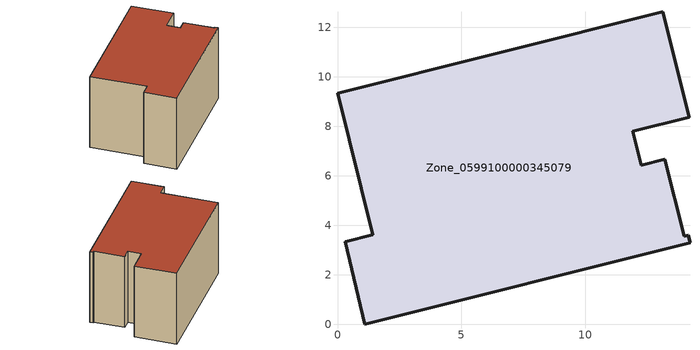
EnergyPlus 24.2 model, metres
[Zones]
Zone_0599100000345079
 floor ground (C_G): 13.22,6.67 14,3.57 14.16,3.61 14.24,3.3 1.09,0 0.32,3.34 1.43,3.62 0,9.33 13.14,12.64 14.21,8.38 11.92,7.81 12.27,6.43 z0
 wall outside (C_F): 1.43,3.62 0.32,3.34 1.09,0 14.24,3.3 14.16,3.61 14,3.57 13.22,6.67 12.27,6.43 11.92,7.81 14.21,8.38 13.14,12.64 0,9.33 1.43,3.62 z0:8.23
 roof outside (C_R): 13.14,12.64 0,9.33 1.43,3.62 0.32,3.34 1.09,0 14.24,3.3 14.16,3.61 14,3.57 13.22,6.67 12.27,6.43 11.92,7.81 14.21,8.38 z8.23
[BUILDING]
Pand.0599100000345079: North Axis=0; Terrain=City; Loads Convergence Tolerance Value=0.04; Temperature Convergence Tolerance Value=0.4; Solar Distribution=FullExterior; Maximum Number of Warmup Days=25; Minimum Number of Warmup Days=1
[Site:Location]
Rotterdam.The.Hague.AP_ZH_NLD Design_Conditions: Latitude=51.96; Longitude=4.45; Time Zone=1; Elevation=-4.5
[SITE:GROUNDTEMPERATURE:BUILDINGSURFACE]
18, 18, 18, 18, 18, 18, 18, 18, 18, 18, 18, 18
[MATERIAL] Thermal Absorptance=0.9; Solar Absorptance=0.7; Visible Absorptance=0.7
Name | Roughness | Thickness | Conductivity | Density | Specific Heat
G.TC.1992-2005 | MediumSmooth | 0.15 | 0.06 | 540 | 1210
F.TC.1992-2005 | Rough | 0.3 | 0.12 | 1920 | 840
R.TC.1992-2005 | MediumRough | 0.2 | 0.08 | 1500 | 1000
[CONSTRUCTION]
C_G: G.TC.1992-2005
C_F: F.TC.1992-2005
C_R: R.TC.1992-2005
[ZONE]
Zone_0599100000345079: Type=1; Multiplier=1; Ceiling Height=Autocalculate; Volume=Autocalculate; Floor Area=autocalculate; Part of Total Floor Area=Yes
[ZONEINFILTRATION:DESIGNFLOWRATE]
Infil_Zone_0599100000345079: Zone or ZoneList or Space or SpaceList=Zone_0599100000345079; Schedule=AlwaysOn; Design Flow Rate Calculation Method=Flow/Area; Flow Rate per Floor Area=0.0015; Constant Term Coefficient=1; Temperature Term Coefficient=0; Velocity Term Coefficient=0; Velocity Squared Term Coefficient=0
[HVACTEMPLATE:ZONE:IDEALLOADSAIRSYSTEM]
Zone_0599100000345079: Maximum Heating Supply Air Temperature=50; Minimum Cooling Supply Air Temperature=13; Maximum Heating Supply Air Humidity Ratio=0.0156; Minimum Cooling Supply Air Humidity Ratio=0.0077; Heating Limit=NoLimit; Cooling Limit=NoLimit; Dehumidification Control Type=ConstantSensibleHeatRatio; Cooling Sensible Heat Ratio=0.7; Dehumidification Setpoint=60; Humidification Control Type=None; Humidification Setpoint=30; Outdoor Air Method=None; Outdoor Air Flow Rate per Person=0.00944; Outdoor Air Flow Rate per Zone Floor Area=0; Outdoor Air Flow Rate per Zone=0; Demand Controlled Ventilation Type=None; Outdoor Air Economizer Type=NoEconomizer; Heat Recovery Type=None; Sensible Heat Recovery Effectiveness=0.7; Latent Heat Recovery Effectiveness=0.65
[ZONECONTROL:THERMOSTAT]
ThermostatControl_Zone_0599100000345079: Zone or ZoneList=Zone_0599100000345079; Control Type Schedule=DualSetpointControlType; Control 1=Thermostat_Zone_0599100000345079; Temperature Difference Between Cutout And Setpoint=0
[THERMOSTATSETPOINT:DUALSETPOINT]
Thermostat_Zone_0599100000345079: Heating Setpoint Temperature Schedule=HeatingSetpoint_Zone_0599100000345079; Cooling Setpoint Temperature Schedule=CoolingSetpoint_Zone_0599100000345079
[SCHEDULE:COMPACT]
HeatingSetpoint_Zone_0599100000345079: Through: 12/31, For: AllDays, Until: 24:00, 21
CoolingSetpoint_Zone_0599100000345079: Through: 12/31, For: AllDays, Until: 24:00, 24
DualSetpointControlType: Through: 12/31, For: AllDays, Until: 24:00, 4
AlwaysOn: Through: 12/31, For: AllDays, Until: 24:00, 1
